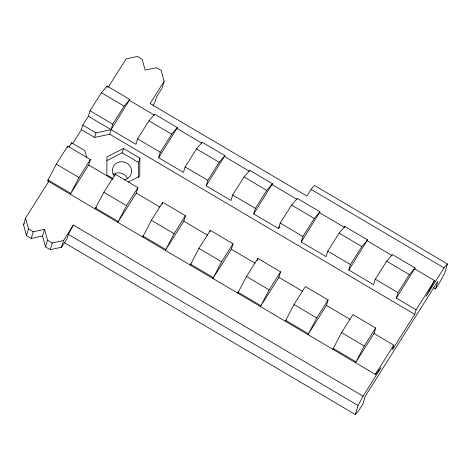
<?xml version="1.0" encoding="UTF-8"?>
<svg xmlns="http://www.w3.org/2000/svg" width="471" height="471" viewBox="0 0 471 471"><rect width="100%" height="100%" fill="white"/><g stroke="black" fill="none" stroke-linecap="round" stroke-linejoin="round"><path stroke-width="0.71" d="M138.456 177.638L138.586 162.477L139.881 158.168L123.496 148.489L106.958 156.861L106.799 174.918L113.105 178.639M139.881 158.168L139.728 176.219L128.277 182.018M25.564 218.091L28.495 228.93L33.247 231.738L44.557 229.312L42.549 236.012L31.233 238.438L26.482 235.63L23.55 224.791L25.564 218.091L48.99 180.999M26.482 235.63L28.495 228.93M90.385 159.545L79.004 177.567L70.285 194.252L88.736 165.044L90.385 159.545L67.683 146.14L56.302 164.161L47.583 180.846L375.299 374.386L381.004 367.745L363.053 396.164L358.054 405.49L355.334 414.539L64.315 242.665M31.233 238.438L33.247 231.738M67.271 147.511L67.683 146.14M71.233 144.091L71.621 142.79L84.827 150.59L86.688 157.473M363.053 396.164L73.335 225.056L68.336 234.387L67.123 238.403L61.548 247.234L50.232 249.659L45.481 246.851L47.494 240.151L44.557 229.312M72.569 143.673L81.436 129.649L82.796 125.103L88.383 116.255L90.032 110.762L101.418 92.74L107.123 86.093L129.825 99.505L111.085 129.666L96.002 132.899L82.796 125.103M50.232 249.659L52.246 242.959L63.556 240.534L73.335 225.056M106.835 87.047L107.123 86.093M61.548 247.234L63.556 240.534M81.436 129.649L94.636 137.444L96.002 132.899M94.636 137.444L109.725 134.211L112.734 124.167L124.12 106.146L129.825 99.505M137.932 187.623L126.546 205.644L117.827 222.33L136.278 193.122L137.932 187.623L115.224 174.217L103.844 192.239L95.124 208.924L96.302 207.057M114.812 175.589L115.224 174.217M106.935 160.529L122.201 152.798L123.496 148.489M279.733 226.704L278.555 228.57L253.716 213.899L272.45 183.737L249.748 170.325L244.043 176.972L232.662 194.994L231.014 200.493L206.174 185.821L224.908 155.66L202.206 142.248L196.501 148.895L185.121 166.917L183.466 172.41L158.627 157.744L177.367 127.582L154.665 114.17L148.96 120.817L137.573 138.839L135.925 144.332L88.383 116.255M108.165 87.323L126.128 58.887L137.444 56.461L142.195 59.269L145.127 70.108L156.443 67.683L161.194 70.485L164.126 81.33L162.118 88.03L156.531 96.873L155.018 101.901L153.022 105.634M158.627 157.744L160.275 152.245L171.662 134.223L177.367 127.582M185.474 215.7L174.087 233.722L165.374 250.407L183.825 221.199L185.474 215.7L162.772 202.294L151.385 220.316L142.672 237.001L143.455 235.759M162.154 204.355L162.772 202.294M206.174 185.821L207.823 180.322L219.203 162.301L224.908 155.66M233.015 243.778L221.629 261.799L212.916 278.485L231.367 249.277L233.015 243.778L210.313 230.372L198.927 248.394L190.213 265.079L190.996 263.837M209.901 231.744L210.313 230.372M249.748 170.325L249.465 171.279L224.626 156.607M253.716 213.899L255.364 208.4L266.745 190.378L272.45 183.737M280.557 271.855L269.171 289.877L260.457 306.562L278.909 277.354L280.557 271.855L257.855 258.449L246.468 276.471L237.755 293.156L238.538 291.914M257.237 260.51L257.855 258.449M278.555 228.57L280.204 223.071L291.584 205.05L297.289 198.409L319.992 211.815L301.257 241.976L326.109 256.601L327.745 251.149L339.132 233.127L344.831 226.486L367.533 239.892L348.811 270.007L373.638 284.725L375.287 279.226L386.673 261.205L392.378 254.564L415.081 267.97L396.341 298.131L416.099 309.8L414.733 314.345L392.384 349.723L393.75 345.178L373.992 333.509L375.64 328.016L352.938 314.604L341.557 332.626L332.838 349.311M301.257 241.976L302.906 236.477L314.287 218.456L319.992 211.815M328.099 299.939L316.718 317.954L307.999 334.64L326.462 305.391L328.099 299.939L305.396 286.527L294.016 304.549L285.296 321.234L286.068 320.015M344.831 226.486L344.548 227.434L319.709 212.768M348.811 270.007L350.448 264.555L361.834 246.533L367.533 239.892M375.64 328.016L364.26 346.038L355.54 362.723L373.992 333.509M396.341 298.131L397.989 292.632L409.376 274.611L415.081 267.97M433.65 287.846L435.551 288.97L437.865 281.246L365.237 396.223L362.905 403.965L358.719 410.6L355.334 414.539M164.126 81.33L150.09 103.549L306.892 196.001L311.084 189.371L314.463 185.433L447.45 263.972L444.742 273.003L439.743 282.335L435.551 288.97M414.792 268.923L434.55 280.592L426.12 296.324L444.071 267.911L447.45 263.972M69.013 146.917L71.621 142.79M23.55 224.791L24.292 223.613M375.299 374.386L393.75 345.178M416.099 309.8L434.55 280.592M278.909 277.354L302.517 291.249M311.084 189.371L444.071 267.911M129.537 100.453L154.376 115.124M177.078 128.53L201.918 143.202M272.167 184.691L297.007 199.357M367.25 240.846L392.09 255.512M101.418 92.74L124.12 106.146M148.96 120.817L171.662 134.223M196.501 148.895L219.203 162.301M244.043 176.972L266.745 190.378M291.584 205.05L314.287 218.456M339.132 233.127L361.834 246.533M386.673 261.205L409.376 274.611M90.032 110.762L112.734 124.167M137.573 138.839L160.275 152.245M185.121 166.917L207.823 180.322M232.662 194.994L255.364 208.4M280.204 223.071L302.906 236.477M327.745 251.149L350.448 264.555M375.287 279.226L397.989 292.632M109.725 134.211L414.733 314.345M122.201 152.798L138.586 162.477M88.736 165.044L112.958 179.345M136.278 193.122L159.881 207.057M183.825 221.199L207.423 235.135M231.367 249.277L254.964 263.212M56.302 164.161L79.004 177.567M103.844 192.239L126.546 205.644M151.385 220.316L174.087 233.722M198.927 248.394L221.629 261.799M246.468 276.471L269.171 289.877M294.016 304.549L316.718 317.954M341.557 332.626L364.26 346.038M47.871 179.893L70.573 193.298M95.413 207.97L118.115 221.382M142.954 236.048L165.657 249.459M190.496 264.125L213.198 277.537M238.038 292.203L260.74 305.614M285.579 320.28L308.287 333.692M333.127 348.363L355.829 361.769M68.336 234.387L358.054 405.49M47.494 240.151L52.246 242.959M326.462 305.391L350.047 319.367M127.906 178.633L125.592 175.748A9.691 9.114 16.7 0 0 118.798 172.798L116.296 173.01L113.964 173.834A9.691 9.114 16.7 0 0 112.91 174.458M42.549 236.012L45.481 246.851M124.468 179.792A9.691 9.114 16.7 0 0 131.621 170.037A9.691 9.114 16.7 0 0 122.124 161.694L119.628 161.906L117.297 162.73A9.691 9.114 16.7 0 0 114.353 176.125"/></g></svg>
